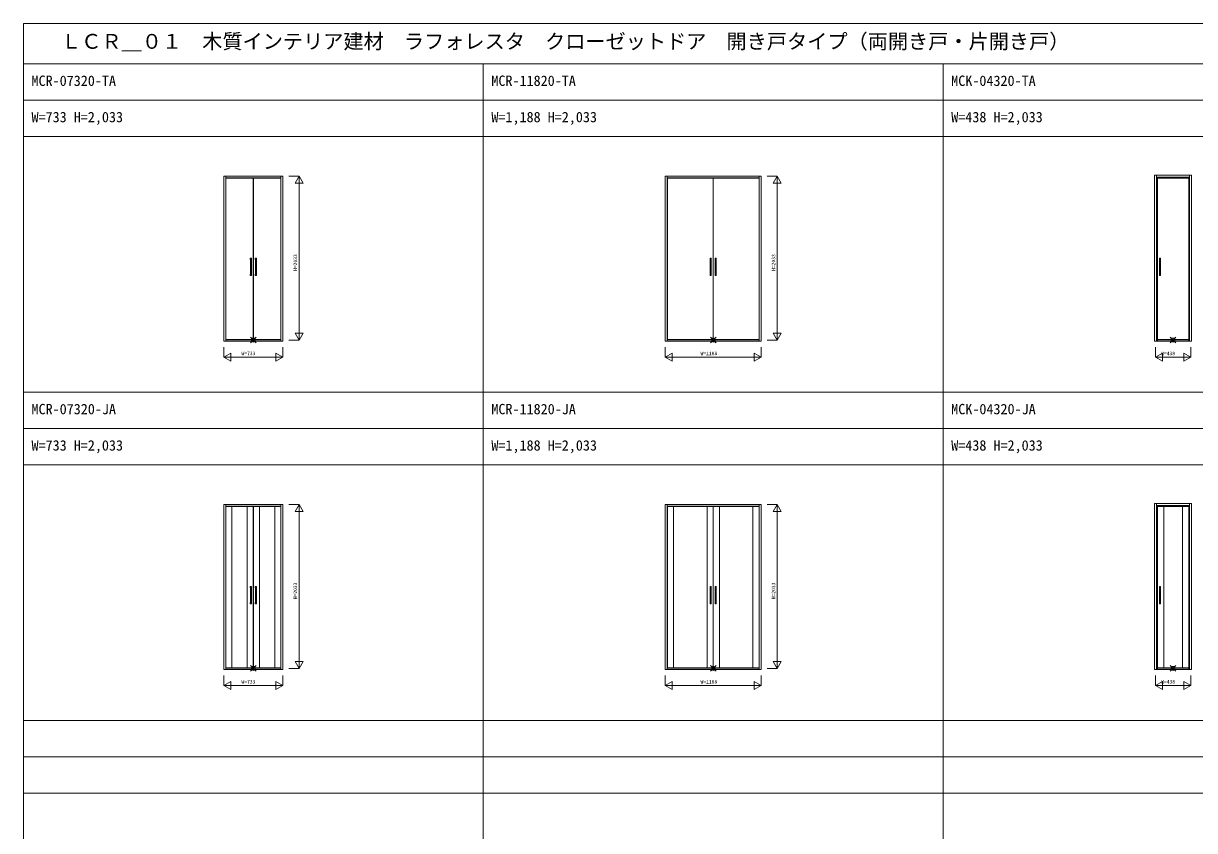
# Model space of a CAD drawing. Units: millimetres, scale not verified. Extents: x -14341 to 14341, y -10000 to 10000.
# Drawn here: x -14341 to 176, y 0 to 10000 of the extents above; entities that cross this region are included whole.
import ezdxf
from ezdxf.enums import TextEntityAlignment as Align

# ---------------------------------------------------------------- set-up
doc = ezdxf.new("R2010")
doc.units = ezdxf.units.MM
doc.header["$LTSCALE"] = 50
for name, color, linetype, lineweight in [('0-0_0', 7, 'Continuous', 9), ('0-1_USER1', 7, 'Continuous', 9), ('0-2_YKK_ZWAK', 1, 'Continuous', 18), ('0-3_YKK_11', 4, 'Continuous', 9), ('0-7_YSS_K', 2, 'Continuous', 18)]:
    doc.layers.add(name, color=color, linetype=linetype, lineweight=lineweight)
doc.styles.add('ＭＳ ゴシック', font='')
doc.styles.get('ＭＳ ゴシック').set_extended_font_data('MS Gothic')

msp = doc.modelspace()

# ---------------------------------------------------------------- linework, layer by layer
at = {"layer": '0-0_0'}
for p, q in [((-14340.51, 10000), (14340.51, 10000)), ((-14340.51, -10000), (-14340.51, 10000)), ((-14340.51, 9500), (14159.49, 9500)), ((-8640.51, -10000), (-8640.51, 9500)), ((-2940.51, -10000), (-2940.51, 9500)), ((-14340.51, 9050), (14159.49, 9050)), ((-14340.51, 8600), (14159.49, 8600)), ((-14340.51, 5432), (14159.49, 5432)), ((-14340.51, 4982), (14159.49, 4982)), ((-14340.51, 4532), (14159.49, 4532)), ((-14340.51, 1364), (14159.49, 1364)), ((-14340.51, 914), (14159.49, 914)), ((-14340.51, 464), (14159.49, 464))]:
    msp.add_line(p, q, dxfattribs=at)
at = {"layer": '0-2_YKK_ZWAK'}
for p, q in [((-11525.86, 6041.14), (-11455.15, 6111.85)), ((-11525.86, 6111.85), (-11455.15, 6041.14)), ((-5825.86, 6041.14), (-5755.15, 6111.85)), ((-5825.86, 6111.85), (-5755.15, 6041.14)), ((-125.86, 6041.14), (-55.15, 6111.85)), ((-125.86, 6111.85), (-55.15, 6041.14)), ((-11525.86, 1973.14), (-11455.15, 2043.85)), ((-11525.86, 2043.85), (-11455.15, 1973.14)), ((-5825.86, 1973.14), (-5755.15, 2043.85)), ((-5825.86, 2043.85), (-5755.15, 1973.14)), ((-125.86, 1973.14), (-55.15, 2043.85)), ((-125.86, 2043.85), (-55.15, 1973.14))]:
    msp.add_line(p, q, dxfattribs=at)
for centre in [(-11490.51, 6076.5), (-5790.51, 6076.5), (-90.51, 6076.5), (-11490.51, 2008.5), (-5790.51, 2008.5), (-90.51, 2008.5)]:
    msp.add_circle(centre, 25, dxfattribs=at)
at = {"layer": '0-3_YKK_11'}
for p, q in [((-11833.01, 6064.5), (-11833.01, 8109.5)), ((-11833.01, 8085.5), (-11148.01, 8085.5)), ((-11148.01, 6064.5), (-11148.01, 8109.5)), ((-6360.51, 6064.5), (-6360.51, 8109.5)), ((-6360.51, 8085.5), (-5220.51, 8085.5)), ((-5220.51, 6064.5), (-5220.51, 8109.5)), ((-319.51, 8119.5), (138.49, 8119.5)), ((-319.51, 8119.5), (-319.51, 6064.5)), ((-295.51, 6064.5), (-295.51, 8119.5)), ((-295.51, 8095.5), (114.49, 8095.5)), ((-285.51, 8095.5), (-285.51, 6064.5)), ((-285.51, 8085.5), (104.49, 8085.5)), ((-282.01, 8082.5), (-282.01, 6084.5)), ((-282.01, 8082.5), (102.99, 8082.5)), ((102.99, 8082.5), (102.99, 6084.5)), ((104.49, 6064.5), (104.49, 8095.5)), ((114.49, 6064.5), (114.49, 8119.5)), ((138.49, 8109.5), (134.71, 8109.5)), ((138.49, 6064.5), (138.49, 8119.5)), ((-11529.14, 7091.01), (-11529.15, 7090.5)), ((-11529.15, 7090.5), (-11529.01, 7075)), ((-11528.14, 7092), (-11514.87, 7092)), ((-11527.51, 7074.5), (-11527.51, 6894.5)), ((-11515.51, 7074.5), (-11527.51, 7074.5)), ((-11515.51, 7074.5), (-11515.51, 6894.5)), ((-11513.87, 7090.5), (-11514.01, 7075)), ((-11513.87, 7091.01), (-11513.87, 7090.5)), ((-11467.14, 7091.01), (-11467.14, 7090.5)), ((-11467.14, 7090.5), (-11467.01, 7075)), ((-11452.87, 7092), (-11466.14, 7092)), ((-11465.51, 7074.5), (-11465.51, 6894.5)), ((-11465.51, 7074.5), (-11453.51, 7074.5)), ((-11453.51, 7074.5), (-11453.51, 6894.5)), ((-11451.87, 7090.5), (-11452, 7075)), ((-11451.87, 7091.01), (-11451.87, 7090.5)), ((-5829.14, 7091.01), (-5829.15, 7090.5)), ((-5829.15, 7090.5), (-5829.01, 7075)), ((-5828.14, 7092), (-5814.87, 7092)), ((-5827.51, 7074.5), (-5827.51, 6894.5)), ((-5815.51, 7074.5), (-5827.51, 7074.5)), ((-5815.51, 7074.5), (-5815.51, 6894.5)), ((-5813.87, 7090.5), (-5814.01, 7075)), ((-5813.87, 7091.01), (-5813.87, 7090.5)), ((-5767.14, 7091.01), (-5767.14, 7090.5)), ((-5767.14, 7090.5), (-5767.01, 7075)), ((-5752.87, 7092), (-5766.14, 7092)), ((-5765.51, 7074.5), (-5765.51, 6894.5)), ((-5765.51, 7074.5), (-5753.51, 7074.5)), ((-5753.51, 7074.5), (-5753.51, 6894.5)), ((-5751.87, 7090.5), (-5752, 7075)), ((-5751.87, 7091.01), (-5751.87, 7090.5)), ((-259.64, 7091.01), (-259.65, 7090.5)), ((-259.65, 7090.5), (-259.51, 7075)), ((-259.01, 7074.5), (-245, 7074.5)), ((-245.37, 7092), (-258.64, 7092)), ((-258.01, 7074.5), (-258.01, 6894.5)), ((-258.01, 7074.5), (-246.01, 7074.5)), ((-246.01, 7074.5), (-246.01, 6894.5)), ((-244.37, 7090.5), (-244.5, 7075)), ((-244.37, 7091.01), (-244.37, 7090.5)), ((-11529.15, 6878.5), (-11529.01, 6894)), ((-11529.14, 6877.99), (-11529.15, 6878.5)), ((-11528.51, 6894.5), (-11514.51, 6894.5)), ((-11528.14, 6877), (-11514.87, 6877)), ((-11527.51, 6894.5), (-11515.51, 6894.5)), ((-11513.87, 6878.5), (-11514.01, 6894)), ((-11513.87, 6877.99), (-11513.87, 6878.5)), ((-11467.14, 6878.5), (-11467.01, 6894)), ((-11467.14, 6877.99), (-11467.14, 6878.5)), ((-11452.51, 6894.5), (-11466.51, 6894.5)), ((-11452.87, 6877), (-11466.14, 6877)), ((-11453.51, 6894.5), (-11465.51, 6894.5)), ((-11451.87, 6878.5), (-11452, 6894)), ((-11451.87, 6877.99), (-11451.87, 6878.5)), ((-5829.15, 6878.5), (-5829.01, 6894)), ((-5829.14, 6877.99), (-5829.15, 6878.5)), ((-5828.51, 6894.5), (-5814.51, 6894.5)), ((-5828.14, 6877), (-5814.87, 6877)), ((-5827.51, 6894.5), (-5815.51, 6894.5)), ((-5813.87, 6878.5), (-5814.01, 6894)), ((-5813.87, 6877.99), (-5813.87, 6878.5)), ((-5767.14, 6878.5), (-5767.01, 6894)), ((-5767.14, 6877.99), (-5767.14, 6878.5)), ((-5752.51, 6894.5), (-5766.51, 6894.5)), ((-5752.87, 6877), (-5766.14, 6877)), ((-5753.51, 6894.5), (-5765.51, 6894.5)), ((-5751.87, 6878.5), (-5752, 6894)), ((-5751.87, 6877.99), (-5751.87, 6878.5)), ((-259.65, 6878.5), (-259.51, 6894)), ((-259.64, 6877.99), (-259.65, 6878.5)), ((-245.01, 6894.5), (-259.01, 6894.5)), ((-245.37, 6877), (-258.64, 6877)), ((-246.01, 6894.5), (-258.01, 6894.5)), ((-244.37, 6878.5), (-244.5, 6894)), ((-244.37, 6877.99), (-244.37, 6878.5)), ((-11833.01, 6079.5), (-11148.01, 6079.5)), ((-6360.51, 6079.5), (-5220.51, 6079.5)), ((-319.51, 6064.5), (138.49, 6064.5)), ((-309.51, 6068.58), (-309.51, 6064.5)), ((104.49, 6079.5), (-285.51, 6079.5)), ((-282.01, 6084.5), (102.99, 6084.5)), ((128.49, 6064.5), (128.49, 6068.58)), ((-11833.01, 1996.5), (-11833.01, 4041.5)), ((-11833.01, 4017.5), (-11148.01, 4017.5)), ((-11755.51, 2016.5), (-11755.51, 4014.5)), ((-11567.51, 4014.5), (-11567.51, 2016.5)), ((-11413.51, 4014.5), (-11413.51, 2016.5)), ((-11225.51, 2016.5), (-11225.51, 4014.5)), ((-11148.01, 1996.5), (-11148.01, 4041.5)), ((-6360.51, 1996.5), (-6360.51, 4041.5)), ((-6360.51, 4017.5), (-5220.51, 4017.5)), ((-6283.01, 2016.5), (-6283.01, 4014.5)), ((-5867.51, 4014.5), (-5867.51, 2016.5)), ((-5713.51, 4014.5), (-5713.51, 2016.5)), ((-5298.01, 2016.5), (-5298.01, 4014.5)), ((-5220.51, 1996.5), (-5220.51, 4041.5)), ((-319.51, 4051.5), (138.49, 4051.5)), ((-319.51, 4051.5), (-319.51, 1996.5)), ((-295.51, 1996.5), (-295.51, 4051.5)), ((-295.51, 4027.5), (114.49, 4027.5)), ((-285.51, 4027.5), (-285.51, 1996.5)), ((-285.51, 4017.5), (104.49, 4017.5)), ((-282.01, 4014.5), (-282.01, 2016.5)), ((-282.01, 4014.5), (102.99, 4014.5)), ((-206.01, 4014.5), (-206.01, 2016.5)), ((26.99, 4014.5), (26.99, 2016.5)), ((102.99, 4014.5), (102.99, 2016.5)), ((104.49, 1996.5), (104.49, 4027.5)), ((114.49, 1996.5), (114.49, 4051.5)), ((138.49, 4041.5), (134.71, 4041.5)), ((138.49, 1996.5), (138.49, 4051.5)), ((-11529.14, 3023.01), (-11529.15, 3022.5)), ((-11529.15, 3022.5), (-11529.01, 3007)), ((-11528.14, 3024), (-11514.87, 3024)), ((-11527.51, 3006.5), (-11527.51, 2826.5)), ((-11515.51, 3006.5), (-11527.51, 3006.5)), ((-11515.51, 3006.5), (-11515.51, 2826.5)), ((-11513.87, 3022.5), (-11514.01, 3007)), ((-11513.87, 3023.01), (-11513.87, 3022.5)), ((-11467.14, 3023.01), (-11467.14, 3022.5)), ((-11467.14, 3022.5), (-11467.01, 3007)), ((-11452.87, 3024), (-11466.14, 3024)), ((-11465.51, 3006.5), (-11465.51, 2826.5)), ((-11465.51, 3006.5), (-11453.51, 3006.5)), ((-11453.51, 3006.5), (-11453.51, 2826.5)), ((-11451.87, 3022.5), (-11452, 3007)), ((-11451.87, 3023.01), (-11451.87, 3022.5)), ((-5829.14, 3023.01), (-5829.15, 3022.5)), ((-5829.15, 3022.5), (-5829.01, 3007)), ((-5828.14, 3024), (-5814.87, 3024)), ((-5827.51, 3006.5), (-5827.51, 2826.5)), ((-5815.51, 3006.5), (-5827.51, 3006.5)), ((-5815.51, 3006.5), (-5815.51, 2826.5)), ((-5813.87, 3022.5), (-5814.01, 3007)), ((-5813.87, 3023.01), (-5813.87, 3022.5)), ((-5767.14, 3023.01), (-5767.14, 3022.5)), ((-5767.14, 3022.5), (-5767.01, 3007)), ((-5752.87, 3024), (-5766.14, 3024)), ((-5765.51, 3006.5), (-5765.51, 2826.5)), ((-5765.51, 3006.5), (-5753.51, 3006.5)), ((-5753.51, 3006.5), (-5753.51, 2826.5)), ((-5751.87, 3022.5), (-5752, 3007)), ((-5751.87, 3023.01), (-5751.87, 3022.5)), ((-259.64, 3023.01), (-259.65, 3022.5)), ((-259.65, 3022.5), (-259.51, 3007)), ((-259.01, 3006.5), (-245, 3006.5)), ((-245.37, 3024), (-258.64, 3024)), ((-258.01, 3006.5), (-258.01, 2826.5)), ((-258.01, 3006.5), (-246.01, 3006.5)), ((-246.01, 3006.5), (-246.01, 2826.5)), ((-244.37, 3022.5), (-244.5, 3007)), ((-244.37, 3023.01), (-244.37, 3022.5)), ((-11529.15, 2810.5), (-11529.01, 2826)), ((-11529.14, 2809.99), (-11529.15, 2810.5)), ((-11528.51, 2826.5), (-11514.51, 2826.5)), ((-11528.14, 2809), (-11514.87, 2809)), ((-11527.51, 2826.5), (-11515.51, 2826.5)), ((-11513.87, 2810.5), (-11514.01, 2826)), ((-11513.87, 2809.99), (-11513.87, 2810.5)), ((-11467.14, 2810.5), (-11467.01, 2826)), ((-11467.14, 2809.99), (-11467.14, 2810.5)), ((-11452.51, 2826.5), (-11466.51, 2826.5)), ((-11452.87, 2809), (-11466.14, 2809)), ((-11453.51, 2826.5), (-11465.51, 2826.5)), ((-11451.87, 2810.5), (-11452, 2826)), ((-11451.87, 2809.99), (-11451.87, 2810.5)), ((-5829.15, 2810.5), (-5829.01, 2826)), ((-5829.14, 2809.99), (-5829.15, 2810.5)), ((-5828.51, 2826.5), (-5814.51, 2826.5)), ((-5828.14, 2809), (-5814.87, 2809)), ((-5827.51, 2826.5), (-5815.51, 2826.5)), ((-5813.87, 2810.5), (-5814.01, 2826)), ((-5813.87, 2809.99), (-5813.87, 2810.5)), ((-5767.14, 2810.5), (-5767.01, 2826)), ((-5767.14, 2809.99), (-5767.14, 2810.5)), ((-5752.51, 2826.5), (-5766.51, 2826.5)), ((-5752.87, 2809), (-5766.14, 2809)), ((-5753.51, 2826.5), (-5765.51, 2826.5)), ((-5751.87, 2810.5), (-5752, 2826)), ((-5751.87, 2809.99), (-5751.87, 2810.5)), ((-259.65, 2810.5), (-259.51, 2826)), ((-259.64, 2809.99), (-259.65, 2810.5)), ((-245.01, 2826.5), (-259.01, 2826.5)), ((-245.37, 2809), (-258.64, 2809)), ((-246.01, 2826.5), (-258.01, 2826.5)), ((-244.37, 2810.5), (-244.5, 2826)), ((-244.37, 2809.99), (-244.37, 2810.5)), ((-11833.01, 2011.5), (-11148.01, 2011.5)), ((-6360.51, 2011.5), (-5220.51, 2011.5)), ((-319.51, 1996.5), (138.49, 1996.5)), ((-309.51, 2000.58), (-309.51, 1996.5)), ((104.49, 2011.5), (-285.51, 2011.5)), ((-282.01, 2016.5), (102.99, 2016.5)), ((128.49, 1996.5), (128.49, 2000.58))]:
    msp.add_line(p, q, dxfattribs=at)
for points in [[(-11124.01, 6064.5), (-11124.01, 8109.5), (-11857.01, 8109.5), (-11857.01, 6064.5)], [(-11831.51, 6084.5), (-11831.51, 8082.5), (-11491.51, 8082.5), (-11491.51, 6084.5)], [(-11149.51, 6084.5), (-11149.51, 8082.5), (-11489.51, 8082.5), (-11489.51, 6084.5)], [(-5196.51, 6064.5), (-5196.51, 8109.5), (-6384.51, 8109.5), (-6384.51, 6064.5)], [(-6359.01, 6084.5), (-6359.01, 8082.5), (-5791.51, 8082.5), (-5791.51, 6084.5)], [(-5222.01, 6084.5), (-5222.01, 8082.5), (-5789.51, 8082.5), (-5789.51, 6084.5)], [(-11124.01, 1996.5), (-11124.01, 4041.5), (-11857.01, 4041.5), (-11857.01, 1996.5)], [(-11831.51, 2016.5), (-11831.51, 4014.5), (-11491.51, 4014.5), (-11491.51, 2016.5)], [(-11149.51, 2016.5), (-11149.51, 4014.5), (-11489.51, 4014.5), (-11489.51, 2016.5)], [(-5196.51, 1996.5), (-5196.51, 4041.5), (-6384.51, 4041.5), (-6384.51, 1996.5)], [(-6359.01, 2016.5), (-6359.01, 4014.5), (-5791.51, 4014.5), (-5791.51, 2016.5)], [(-5222.01, 2016.5), (-5222.01, 4014.5), (-5789.51, 4014.5), (-5789.51, 2016.5)]]:
    msp.add_lwpolyline(points, close=True, dxfattribs=at)
for centre, radius, start, end in [((-11528.14, 7091), 1, 90, 179.5), ((-11528.51, 7075), 0.5, 180.5, 270), ((-11514.87, 7091), 1, 0.5, 90), ((-11514.51, 7075), 0.5, 270, 359.5), ((-11466.14, 7091), 1, 90, 179.5), ((-11466.51, 7075), 0.5, 180.5, 270), ((-11452.87, 7091), 1, 0.5, 90), ((-11452.5, 7075), 0.5, 270, 359.5), ((-5828.14, 7091), 1, 90, 179.5), ((-5828.51, 7075), 0.5, 180.5, 270), ((-5814.87, 7091), 1, 0.5, 90), ((-5814.51, 7075), 0.5, 270, 359.5), ((-5766.14, 7091), 1, 90, 179.5), ((-5766.51, 7075), 0.5, 180.5, 270), ((-5752.87, 7091), 1, 0.5, 90), ((-5752.5, 7075), 0.5, 270, 359.5), ((-258.64, 7091), 1, 90, 179.5), ((-259.01, 7075), 0.5, 180.5, 270), ((-245.37, 7091), 1, 0.5, 90), ((-245, 7075), 0.5, 270, 359.5), ((-11528.14, 6878), 1, 180.5, 270), ((-11528.51, 6894), 0.5, 90, 179.5), ((-11514.87, 6878), 1, 270, 359.5), ((-11514.51, 6894), 0.5, 0.5, 90), ((-11466.14, 6878), 1, 180.5, 270), ((-11466.51, 6894), 0.5, 90, 179.5), ((-11452.87, 6878), 1, 270, 359.5), ((-11452.5, 6894), 0.5, 0.5, 90), ((-5828.14, 6878), 1, 180.5, 270), ((-5828.51, 6894), 0.5, 90, 179.5), ((-5814.87, 6878), 1, 270, 359.5), ((-5814.51, 6894), 0.5, 0.5, 90), ((-5766.14, 6878), 1, 180.5, 270), ((-5766.51, 6894), 0.5, 90, 179.5), ((-5752.87, 6878), 1, 270, 359.5), ((-5752.5, 6894), 0.5, 0.5, 90), ((-258.64, 6878), 1, 180.5, 270), ((-259.01, 6894), 0.5, 90, 179.5), ((-245.37, 6878), 1, 270, 359.5), ((-245, 6894), 0.5, 0.5, 90), ((-11528.14, 3023), 1, 90, 179.5), ((-11528.51, 3007), 0.5, 180.5, 270), ((-11514.87, 3023), 1, 0.5, 90), ((-11514.51, 3007), 0.5, 270, 359.5), ((-11466.14, 3023), 1, 90, 179.5), ((-11466.51, 3007), 0.5, 180.5, 270), ((-11452.87, 3023), 1, 0.5, 90), ((-11452.5, 3007), 0.5, 270, 359.5), ((-5828.14, 3023), 1, 90, 179.5), ((-5828.51, 3007), 0.5, 180.5, 270), ((-5814.87, 3023), 1, 0.5, 90), ((-5814.51, 3007), 0.5, 270, 359.5), ((-5766.14, 3023), 1, 90, 179.5), ((-5766.51, 3007), 0.5, 180.5, 270), ((-5752.87, 3023), 1, 0.5, 90), ((-5752.5, 3007), 0.5, 270, 359.5), ((-258.64, 3023), 1, 90, 179.5), ((-259.01, 3007), 0.5, 180.5, 270), ((-245.37, 3023), 1, 0.5, 90), ((-245, 3007), 0.5, 270, 359.5), ((-11528.14, 2810), 1, 180.5, 270), ((-11528.51, 2826), 0.5, 90, 179.5), ((-11514.87, 2810), 1, 270, 359.5), ((-11514.51, 2826), 0.5, 0.5, 90), ((-11466.14, 2810), 1, 180.5, 270), ((-11466.51, 2826), 0.5, 90, 179.5), ((-11452.87, 2810), 1, 270, 359.5), ((-11452.5, 2826), 0.5, 0.5, 90), ((-5828.14, 2810), 1, 180.5, 270), ((-5828.51, 2826), 0.5, 90, 179.5), ((-5814.87, 2810), 1, 270, 359.5), ((-5814.51, 2826), 0.5, 0.5, 90), ((-5766.14, 2810), 1, 180.5, 270), ((-5766.51, 2826), 0.5, 90, 179.5), ((-5752.87, 2810), 1, 270, 359.5), ((-5752.5, 2826), 0.5, 0.5, 90), ((-258.64, 2810), 1, 180.5, 270), ((-259.01, 2826), 0.5, 90, 179.5), ((-245.37, 2810), 1, 270, 359.5), ((-245, 2826), 0.5, 0.5, 90)]:
    msp.add_arc(centre, radius, start, end, dxfattribs=at)
at = {"layer": '0-7_YSS_K'}
for p, q in [((-11049.01, 8109.5), (-10924.01, 8109.5)), ((-10974.01, 8022.9), (-10924.01, 8109.5)), ((-10974.01, 8022.9), (-10874.01, 8022.9)), ((-10924.01, 8109.5), (-10924.01, 6076.5)), ((-10924.01, 8109.5), (-10874.01, 8022.9)), ((-5121.51, 8109.5), (-4996.51, 8109.5)), ((-5046.51, 8022.9), (-4996.51, 8109.5)), ((-5046.51, 8022.9), (-4946.51, 8022.9)), ((-4996.51, 8109.5), (-4996.51, 6076.5)), ((-4996.51, 8109.5), (-4946.51, 8022.9)), ((-10974.01, 6163.1), (-10924.01, 6076.5)), ((-10974.01, 6163.1), (-10874.01, 6163.1)), ((-10924.01, 6076.5), (-10874.01, 6163.1)), ((-5046.51, 6163.1), (-4996.51, 6076.5)), ((-5046.51, 6163.1), (-4946.51, 6163.1)), ((-4996.51, 6076.5), (-4946.51, 6163.1)), ((-11124.01, 5989.5), (-11124.01, 5864.5)), ((-11049.01, 6076.5), (-10924.01, 6076.5)), ((-5196.51, 5989.5), (-5196.51, 5864.5)), ((-5121.51, 6076.5), (-4996.51, 6076.5)), ((128.49, 5989.5), (128.49, 5864.5)), ((-11857.01, 5864.5), (-11124.01, 5864.5)), ((-11857.01, 5864.5), (-11770.4, 5814.5)), ((-11210.61, 5914.5), (-11124.01, 5864.5)), ((-11210.61, 5914.5), (-11210.61, 5814.5)), ((-11210.61, 5814.5), (-11124.01, 5864.5)), ((-6384.51, 5864.5), (-5196.51, 5864.5)), ((-6384.51, 5864.5), (-6297.9, 5814.5)), ((-5283.11, 5914.5), (-5196.51, 5864.5)), ((-5283.11, 5914.5), (-5283.11, 5814.5)), ((-5283.11, 5814.5), (-5196.51, 5864.5)), ((-309.51, 5864.5), (128.49, 5864.5)), ((-309.51, 5864.5), (-222.9, 5814.5)), ((41.89, 5914.5), (128.49, 5864.5)), ((41.89, 5914.5), (41.89, 5814.5)), ((41.89, 5814.5), (128.49, 5864.5)), ((-11049.01, 4041.5), (-10924.01, 4041.5)), ((-10974.01, 3954.9), (-10924.01, 4041.5)), ((-10974.01, 3954.9), (-10874.01, 3954.9)), ((-10924.01, 4041.5), (-10924.01, 2008.5)), ((-10924.01, 4041.5), (-10874.01, 3954.9)), ((-5121.51, 4041.5), (-4996.51, 4041.5)), ((-5046.51, 3954.9), (-4996.51, 4041.5)), ((-5046.51, 3954.9), (-4946.51, 3954.9)), ((-4996.51, 4041.5), (-4996.51, 2008.5)), ((-4996.51, 4041.5), (-4946.51, 3954.9)), ((-10974.01, 2095.1), (-10924.01, 2008.5)), ((-10974.01, 2095.1), (-10874.01, 2095.1)), ((-10924.01, 2008.5), (-10874.01, 2095.1)), ((-5046.51, 2095.1), (-4996.51, 2008.5)), ((-5046.51, 2095.1), (-4946.51, 2095.1)), ((-4996.51, 2008.5), (-4946.51, 2095.1)), ((-11124.01, 1921.5), (-11124.01, 1796.5)), ((-11049.01, 2008.5), (-10924.01, 2008.5)), ((-5196.51, 1921.5), (-5196.51, 1796.5)), ((-5121.51, 2008.5), (-4996.51, 2008.5)), ((128.49, 1921.5), (128.49, 1796.5)), ((-11857.01, 1796.5), (-11124.01, 1796.5)), ((-11857.01, 1796.5), (-11770.4, 1746.5)), ((-11210.61, 1846.5), (-11124.01, 1796.5)), ((-11210.61, 1846.5), (-11210.61, 1746.5)), ((-11210.61, 1746.5), (-11124.01, 1796.5)), ((-6384.51, 1796.5), (-5196.51, 1796.5)), ((-6384.51, 1796.5), (-6297.9, 1746.5)), ((-5283.11, 1846.5), (-5196.51, 1796.5)), ((-5283.11, 1846.5), (-5283.11, 1746.5)), ((-5283.11, 1746.5), (-5196.51, 1796.5)), ((-309.51, 1796.5), (128.49, 1796.5)), ((-309.51, 1796.5), (-222.9, 1746.5)), ((41.89, 1846.5), (128.49, 1796.5)), ((41.89, 1846.5), (41.89, 1746.5)), ((41.89, 1746.5), (128.49, 1796.5))]:
    msp.add_line(p, q, dxfattribs=at)
for points in [[(-11857.01, 5989.5), (-11857.01, 5864.5), (-11770.4, 5914.5), (-11770.4, 5814.5)], [(-6384.51, 5989.5), (-6384.51, 5864.5), (-6297.9, 5914.5), (-6297.9, 5814.5)], [(-309.51, 5989.5), (-309.51, 5864.5), (-222.9, 5914.5), (-222.9, 5814.5)], [(-11857.01, 1921.5), (-11857.01, 1796.5), (-11770.4, 1846.5), (-11770.4, 1746.5)], [(-6384.51, 1921.5), (-6384.51, 1796.5), (-6297.9, 1846.5), (-6297.9, 1746.5)], [(-309.51, 1921.5), (-309.51, 1796.5), (-222.9, 1846.5), (-222.9, 1746.5)]]:
    msp.add_lwpolyline(points, dxfattribs=at)

# ---------------------------------------------------------------- texts
at = {"layer": '0-1_USER1', "style": 'ＭＳ ゴシック'}
for s, height, p in [('ＬＣＲ＿０１  木質インテリア建材  ラフォレスタ  クローゼットドア  開き戸タイプ（両開き戸・片開き戸）', 183.3, (-13873.84, 9631.36)), ('MCR-07320-TA', 128.3, (-14240.51, 9187.5)), ('MCR-11820-TA', 128.3, (-8540.51, 9187.5)), ('MCK-04320-TA', 128.3, (-2840.51, 9187.5)), ('W=733 H=2,033', 128.3, (-14240.51, 8737.5)), ('W=1,188 H=2,033', 128.3, (-8540.51, 8737.5)), ('W=438 H=2,033', 128.3, (-2840.51, 8737.5)), ('MCR-07320-JA', 128.3, (-14240.51, 5119.5)), ('MCR-11820-JA', 128.3, (-8540.51, 5119.5)), ('MCK-04320-JA', 128.3, (-2840.51, 5119.5)), ('W=733 H=2,033', 128.3, (-14240.51, 4669.5)), ('W=1,188 H=2,033', 128.3, (-8540.51, 4669.5)), ('W=438 H=2,033', 128.3, (-2840.51, 4669.5))]:
    msp.add_text(s, height=height, dxfattribs=at).set_placement(p, align=Align.BOTTOM_LEFT)
at = {"layer": '0-7_YSS_K', "style": 'ＭＳ ゴシック'}
for p in [(-10936.01, 6934), (-5008.51, 6934), (-10936.01, 2866), (-5008.51, 2866)]:
    msp.add_text('H=2033', height=43.99, rotation=90, dxfattribs=at).set_placement(p, align=Align.BOTTOM_LEFT)
for s, p in [('W=733', (-11637.51, 5876.5)), ('W=1188', (-5947.51, 5876.5)), ('W=438', (-237.51, 5876.5)), ('W=733', (-11637.51, 1808.5)), ('W=1188', (-5947.51, 1808.5)), ('W=438', (-237.51, 1808.5))]:
    msp.add_text(s, height=43.99, dxfattribs=at).set_placement(p, align=Align.BOTTOM_LEFT)

doc.saveas('drawing.dxf')
